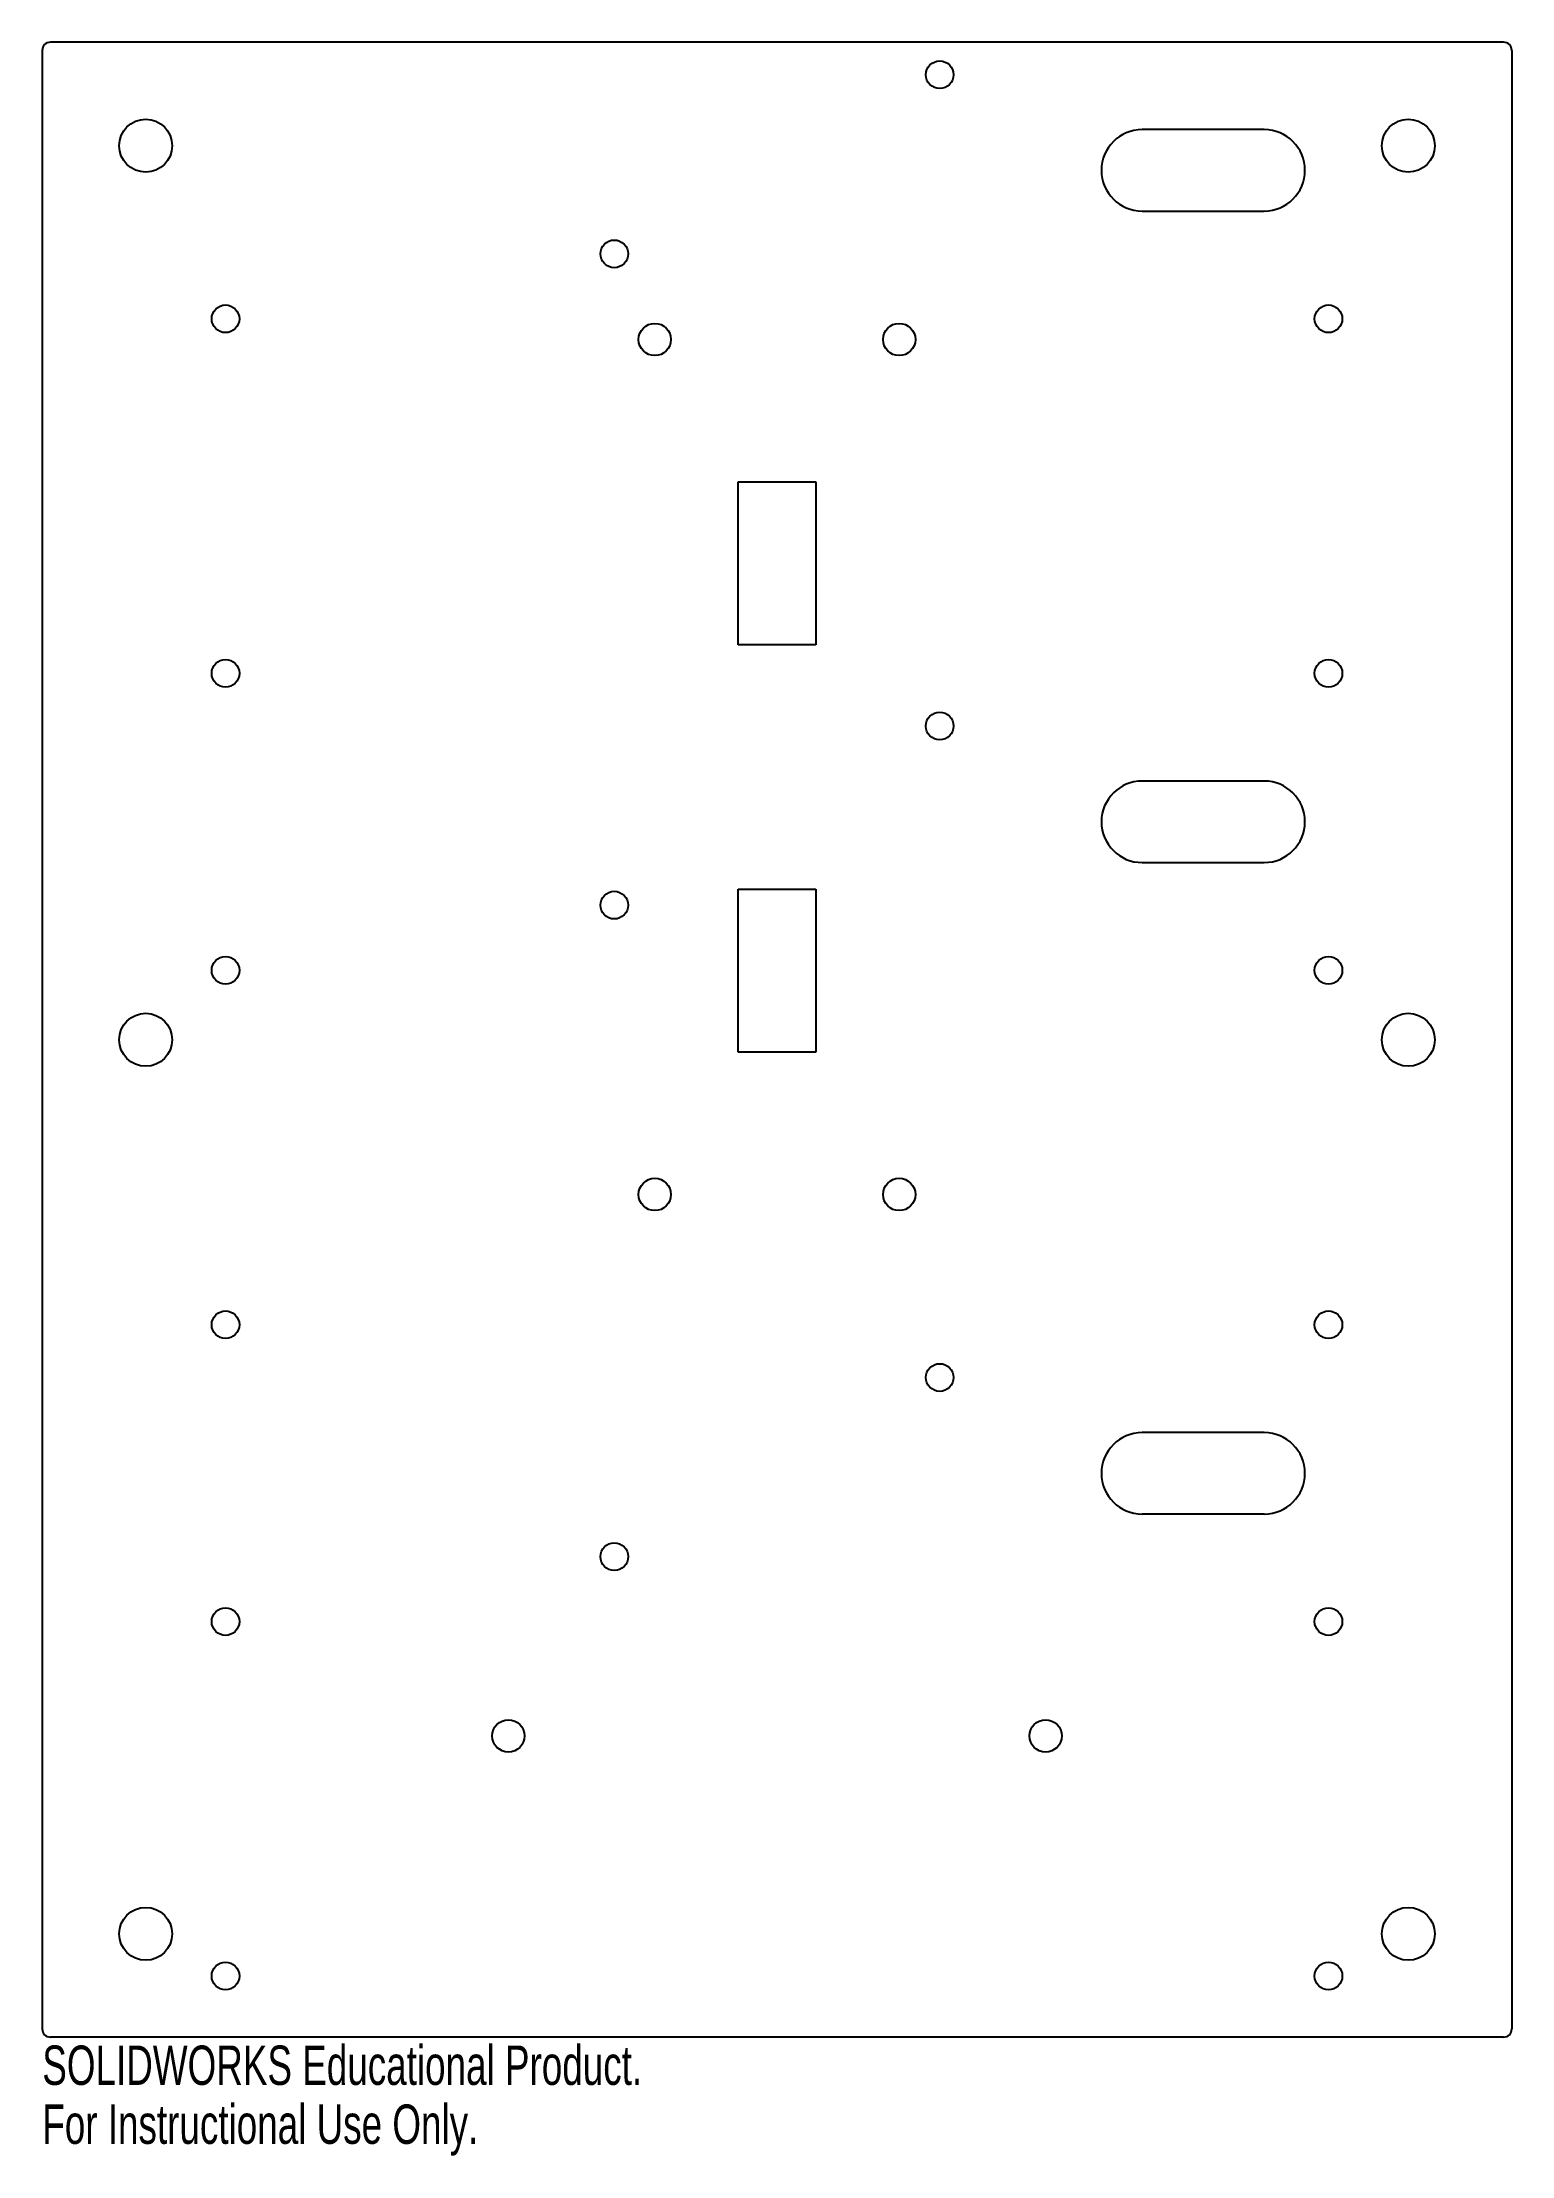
# Model space of a CAD drawing. Header units: inches. Extents: x 0.2 to 7.3, y -4.4 to 5.9.
import ezdxf

# ---------------------------------------------------------------- set-up
doc = ezdxf.new("R2010")
doc.units = ezdxf.units.IN
doc.header["$MEASUREMENT"] = 0
doc.styles.add('SLDTEXTSTYLE0', font='TXT', dxfattribs={"width": 0.7})

msp = doc.modelspace()

# ---------------------------------------------------------------- linework, layer by layer
at = {"color": 7, "linetype": 'Continuous', "lineweight": 25}
for p, q in [((0.197, 5.827), (0.197, -3.74)), ((7.264, 5.866), (0.236, 5.866)), ((7.303, 5.827), (7.303, -3.74)), ((6.106, 5.444), (5.516, 5.444)), ((5.516, 5.05), (6.106, 5.05)), ((3.562, 2.953), (3.562, 3.741)), ((3.562, 3.741), (3.938, 3.741)), ((3.938, 3.741), (3.938, 2.953)), ((3.938, 2.953), (3.562, 2.953)), ((6.106, 2.294), (5.516, 2.294)), ((5.516, 1.9), (6.106, 1.9)), ((3.562, 0.983), (3.562, 1.772)), ((3.562, 1.772), (3.938, 1.772)), ((3.938, 1.772), (3.938, 0.983)), ((3.938, 0.983), (3.562, 0.983)), ((6.106, -0.856), (5.516, -0.856)), ((5.516, -1.249), (6.106, -1.249)), ((7.264, -3.78), (0.236, -3.78))]:
    msp.add_line(p, q, dxfattribs=at)
for centre, radius in [((4.537, 5.709), 0.0669), ((0.697, 5.366), 0.128), ((6.803, 5.366), 0.128), ((2.963, 4.843), 0.0669), ((1.083, 4.529), 0.0669), ((3.159, 4.429), 0.0781), ((4.341, 4.429), 0.0781), ((6.417, 4.529), 0.0669), ((1.083, 2.815), 0.0669), ((6.417, 2.815), 0.0669), ((4.537, 2.56), 0.0669), ((2.963, 1.694), 0.0669), ((1.083, 1.379), 0.0669), ((6.417, 1.379), 0.0669), ((0.697, 1.043), 0.128), ((6.803, 1.043), 0.128), ((3.159, 0.295), 0.0781), ((4.341, 0.295), 0.0781), ((1.083, -0.335), 0.0669), ((6.417, -0.335), 0.0669), ((4.537, -0.59), 0.0669), ((2.963, -1.456), 0.0669), ((1.083, -1.77), 0.0669), ((6.417, -1.77), 0.0669), ((2.451, -2.323), 0.0781), ((5.049, -2.323), 0.0781), ((0.697, -3.28), 0.128), ((6.803, -3.28), 0.128), ((1.083, -3.484), 0.0669), ((6.417, -3.484), 0.0669)]:
    msp.add_circle(centre, radius, dxfattribs=at)
for centre, radius, start, end in [((0.236, 5.827), 0.0394, 90, 180), ((7.264, 5.827), 0.0394, 0, 90), ((5.516, 5.247), 0.197, 90, 270), ((6.106, 5.247), 0.197, 270, 90), ((5.516, 2.097), 0.197, 90, 270), ((6.106, 2.097), 0.197, 270, 90), ((5.516, -1.053), 0.197, 90, 270), ((6.106, -1.053), 0.197, 270, 90), ((0.236, -3.74), 0.0394, 180, 270), ((7.264, -3.74), 0.0394, 270, 0)]:
    msp.add_arc(centre, radius, start, end, dxfattribs=at)

# ---------------------------------------------------------------- texts
at = {"color": 7, "linetype": 'Continuous', "char_height": 0.1903, "attachment_point": 1, "style": 'SLDTEXTSTYLE0'}
for s, insert in [('SOLIDWORKS Educational Product.', (0.197, -3.82)), ('For Instructional Use Only.', (0.197, -4.105))]:
    msp.add_mtext(s, dxfattribs=dict(at, insert=insert))

doc.saveas('drawing.dxf')
